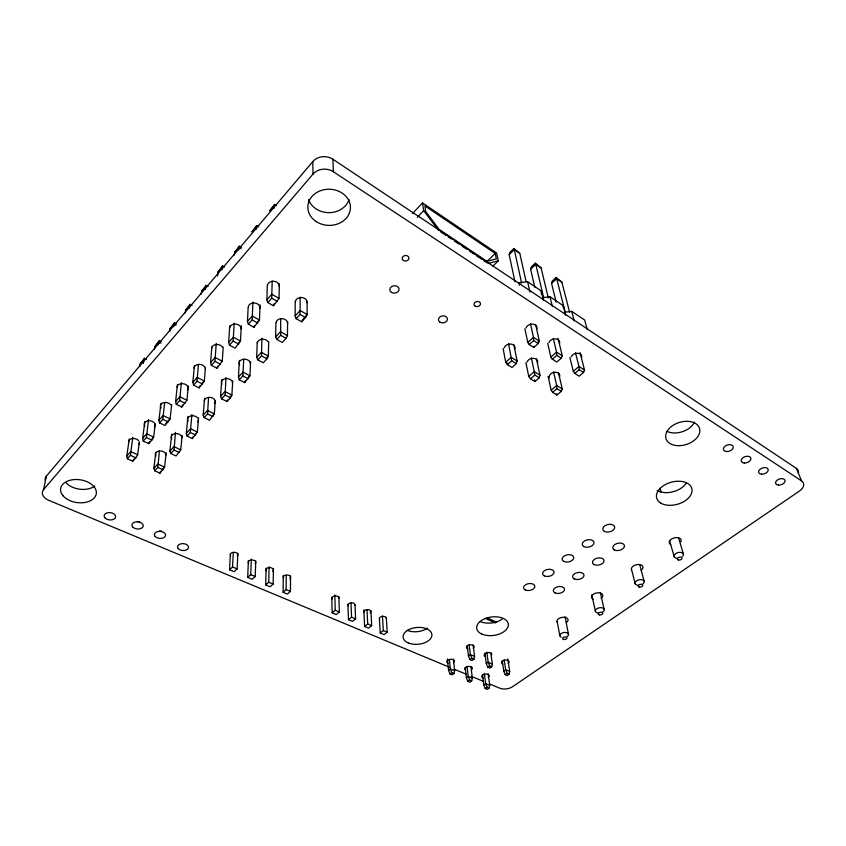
<?xml version="1.0" encoding="UTF-8"?>
<svg xmlns="http://www.w3.org/2000/svg" width="846" height="846" viewBox="0 0 846 846"><rect width="100%" height="100%" fill="white"/><g stroke="black" fill="none" stroke-linecap="round" stroke-linejoin="round"><path stroke-width="1.27" d="M563.256 307.902L563.256 305.67L549.995 296.766L542.603 297.623M166.197 452.822L164.589 467.077L160 473.157L154.733 470.767L157.864 467.404L159.397 451.034M307.066 301.335L307.161 314.532L305.554 317.567L301.62 321.766L296.142 318.656L295.148 315.928L295.201 301.388M283.273 575.428L283.072 592.242L287.397 594.061L290.442 591.396L290.548 575.893M275.923 323.003L275.606 336.994L276.854 339.405L282.3 342.419L286.117 338.337L287.45 335.629L287.608 321.649M283.072 592.242L286.117 589.577L286.255 575.343M280.703 319.037L280.661 335.302L276.854 339.405M266.13 568.078L265.697 584.956L270.107 586.807L273.142 584.11L273.459 568.544M267.315 285.282L266.86 299.801L267.801 302.54L273.448 305.744L279.053 298.395L279.349 283.896M265.697 584.956L268.732 582.249L269.102 566.672M296.142 318.656L300.066 314.426L300.15 297.316M272.2 281.073L271.703 298.204L267.801 302.54M274.157 208.137L274.506 204.478L276.557 205.758M268.711 342.059L268.309 356.103L266.955 358.82L263.254 362.775L257.819 359.867L256.645 357.456L257.247 342.112M248.386 560.486L247.719 577.416L252.203 579.298L255.228 576.56L255.756 560.93M261.869 338.305L261.52 355.891L257.819 359.867M260.05 304.793L259.468 320.052L253.969 327.275L248.343 324.177L247.455 321.438L248.153 307.436M247.719 577.416L250.733 574.656L251.315 559.026M248.343 324.177L252.129 319.968L252.922 302.075M250.575 361.654L249.94 375.761L244.674 382.635L239.281 379.822L242.876 375.952L243.69 359.307M256.19 229.34L256.634 225.607L258.675 226.844M241.311 325.731L240.476 341.054L235.061 348.161L229.478 345.168L233.147 341.086L234.194 323.14M230.376 554.109L229.541 569.792L234.12 571.706L237.123 568.924L237.874 553.252M223.238 347.103L222.244 361.21L216.925 368.19L211.363 365.303L214.937 361.337L216.227 343.37M229.541 569.792L232.544 566.989L233.285 552.607M239.281 379.822L238.445 377.083L239.365 360.396M205.43 368.137L204.33 381.017L199.106 387.88L193.575 385.089L197.033 381.239L198.44 364.531M198.577 417.829L197.34 432.042L192.328 438.588L187.019 436.05L190.318 432.496L191.873 414.54M232.735 380.933L231.878 395.082L230.482 397.8L226.992 401.543L221.61 398.826L220.552 396.383L221.726 379.653M238.72 249.951L239.249 246.165L241.29 247.36M188.33 386.051L186.924 400.264L181.784 407.011L176.296 404.314L179.659 400.57L181.404 382.561M225.945 377.422L225.11 395.071L221.61 398.826M229.478 345.168L228.642 342.429L229.731 325.795M234.384 255.058L234.564 252.425L239.249 246.165M171.675 404.642L170.078 418.886L165.023 425.538L159.556 422.915L162.834 419.288L164.632 402.559M155.252 424.089L153.634 437.065L151.846 440.089L148.663 443.611L143.228 441.083L146.411 437.551L148.558 419.521M215.286 400.962L214.334 413.853L209.512 420.219L204.172 417.586L203.167 415.143L204.573 398.36M221.916 269.705L222.53 265.93L224.56 267.093M139.41 441.76L137.644 454.757L135.846 457.771L132.748 461.186L127.344 458.744L130.443 455.307L132.769 437.287M211.363 365.303L210.58 362.553L211.828 347.146M217.602 275.955L217.919 272.105L222.53 265.93M208.539 397.567L207.566 413.937L204.172 417.586M205.367 289.226L206.064 285.409L208.084 286.53M193.575 385.089L192.835 382.339L194.443 365.588M201.274 294.07L201.517 291.489L206.064 285.409M187.019 436.05L186.321 433.311L187.949 416.496M171.717 434.199L169.877 451.045L170.786 453.509L176.074 455.962L180.737 449.797L182.165 435.563M175.492 432.38L174.001 450.051L170.786 453.509M189.261 308.24L190.033 304.37L192.031 305.459M176.296 404.314L175.598 401.564L177.438 384.75M185.263 312.946L185.549 310.355L190.033 304.37M173.631 326.683L174.466 322.77L176.465 323.828M159.556 422.915L158.911 420.176L160.962 403.32M169.739 331.272L170.057 328.671L174.466 322.77M154.733 470.767L153.877 468.303L155.759 452.737M158.339 344.724L159.249 340.769L161.237 341.795M143.228 441.083L142.625 438.334L144.888 421.445M154.543 349.197L154.892 346.585L159.249 340.769M143.27 363.505L144.412 358.313L146.39 359.307M127.344 458.744L126.784 456.005L129.237 439.095M139.749 366.593L140.119 364.044L144.412 358.313M502.249 660.715L503.751 671.068L505.231 674.664L507.272 675.531L509.176 674.22L509.715 671.491L507.843 658.96M449.353 667.187L48.857 500.377A12.066 7.635 8.7 0 1 43.601 489.57L46.414 476.087L312.798 161.575A14.287 12.447 3.4 0 1 332.901 159.238L796.435 468.42M482.506 674.949L483.796 684.953L485.234 688.528L487.264 689.374L489.115 688.094L489.718 685.366L488.163 673.765M484.895 653.186L486.291 663.592L487.761 667.219L489.845 668.107L491.738 666.764L492.34 664.036L490.775 652.7M465.184 667.674L466.368 677.731L467.785 681.337L469.858 682.193L471.708 680.882L472.364 678.143L470.936 666.489M467.193 645.509L468.462 655.967L469.911 659.616L472.036 660.525L473.94 659.161L474.595 656.422L473.168 645.033M226.992 401.543L227.415 399.862M447.365 658.992L448.57 670.36L449.966 673.976L452.092 674.854L453.942 673.532L454.651 670.783L453.35 659.066M525.926 362.68L528.761 376.438L530.505 378.807L534.979 381.546L539.293 377.792L539.981 375.148L536.459 358.905M556.192 302.17L551.55 283.41L552.163 281.179L556.171 277.467L561.881 282.215L569.612 312.195M301.62 321.766L303.82 318.117M503.116 348.51L505.697 362.278L507.42 364.637L512.02 367.46L516.324 363.611L517.075 360.967L513.85 344.713M534.788 287.206L530.643 269.187L531.299 266.945L535.307 263.159L541.102 267.971L548.314 297.929M514.897 281.581L509.176 254.583L509.895 252.341L513.892 248.47L519.782 253.356L526.075 281.612M160 473.157L160.592 471.359M273.448 305.744L274.062 303.915M244.674 382.635L245.34 380.679M253.969 327.275L254.625 325.403M192.328 438.588L193.11 436.568M569.908 357.604L573.302 371.309L574.804 373.446L579.15 376.195L583.592 372.43L584.533 370.019L580.039 352.602M216.925 368.19L217.676 366.255M548.113 376.47L551.19 390.207L552.607 392.364L556.964 395.029L561.279 391.36L562.252 388.938L558.466 372.716M199.106 387.88L199.899 385.924M547.711 343.36L550.862 357.075L552.332 359.201L556.805 362.035L561.247 358.175L562.252 355.764L558.053 338.337M181.784 407.011L182.62 405.023M148.663 443.611L149.562 441.57M524.88 328.713L527.788 342.429L529.215 344.544L533.815 347.463L538.257 343.508L539.336 341.097L535.719 324.906M132.748 461.186L133.679 459.135M256.634 225.607L251.865 231.973L256.306 226.728M274.506 204.478L269.663 210.94L274.231 205.546M140.119 364.044L143.809 359.687M154.892 346.585L158.678 342.112L160.803 343.212M170.057 328.671L173.938 324.081L176.063 325.213M185.549 310.355L189.536 305.649M201.517 291.489L205.61 286.646M217.919 272.105L222.117 267.135M234.564 252.425L238.879 247.328L241.057 248.608M43.601 489.57L312.988 174.107L312.798 161.575M126.784 456.005L130.739 451.595L137.644 454.757M142.625 438.334L146.686 433.808L153.634 437.065L152.005 438.873M158.911 420.176L163.088 415.513L170.078 418.886L165.89 423.518M175.598 401.564L179.902 396.774L186.924 400.264M192.835 382.339L197.255 377.411L204.33 381.017L202.554 382.984M210.58 362.553L215.138 357.477L222.244 361.21M228.642 342.429L233.327 337.194L240.476 341.054L238.117 343.656M247.455 321.438L252.288 316.044L259.468 320.052L257.861 321.829M266.86 299.801L271.841 294.249L279.053 298.395M153.877 468.303L157.864 463.999L164.589 467.077L162.992 468.79M169.877 451.045L173.98 446.625L180.737 449.797M186.321 433.311L190.54 428.763L197.34 432.042L195.648 433.85M203.167 415.143L207.503 410.469L214.334 413.853L212.6 415.714M220.552 396.383L225.015 391.571L231.878 395.082L230.091 396.996M238.445 377.083L243.035 372.134L249.94 375.761L248.407 377.401M256.645 357.456L261.372 352.359L268.309 356.103L266.733 357.795M275.606 336.994L280.481 331.748L287.45 335.629M295.148 315.928L300.161 310.514L307.161 314.532L305.491 316.33M412.541 213.509L422.503 202.934L496.644 253.07L498.336 260.832L492.869 266.13M417.342 217.316L423.666 210.633L422.503 202.934M486.788 261.689L495.238 253.44L424.904 205.938L425.633 211.415L439.137 229.403L486.936 261.319L496.327 258.961L495.238 253.44M509.176 254.583L514.315 249.612L513.892 248.47M530.643 269.187L535.782 264.322L535.307 263.159M551.55 283.41L556.7 278.662L556.171 277.467M527.788 342.429L533.456 337.332L530.463 323.637M529.215 344.544L533.646 340.568L533.456 337.332L539.336 341.097L537.443 342.778M507.42 364.637L511.735 360.777L508.541 343.571M528.761 376.438L534.27 371.606L531.351 357.858M550.862 357.075L556.531 352.105L553.295 338.411M552.332 359.201L556.774 355.32L556.531 352.105L562.252 355.764M530.505 378.807L534.82 375.032L534.27 371.606L539.981 375.148M551.19 390.207L556.7 385.501L553.548 371.764M573.302 371.309L578.971 366.466L575.502 352.771M552.607 392.364L556.932 388.684L556.7 385.501L562.252 388.938M574.804 373.446L579.246 369.66L578.971 366.466L584.533 370.019M338.886 596.663L339.341 612.018L336.264 614.556L332.15 612.832L335.238 610.283L334.826 594.918M355.013 604.848L355.584 618.87L352.496 621.366L348.467 619.674L351.555 617.168L351.016 603.135M370.876 610.41L371.68 625.649L368.581 628.113L364.615 626.452L367.714 623.978L367.016 609.998M386.305 617.707L387.235 632.205L384.126 634.637L380.235 633.009L383.333 630.566L382.445 616.057M448.57 670.36L450.41 669.027L454.651 670.783M468.462 655.967L470.355 654.603L474.595 656.422M449.966 673.976L451.817 672.655L453.942 673.532M469.911 659.616L471.814 658.251L473.94 659.161M466.368 677.731L468.208 676.419L472.364 678.143M486.291 663.592L488.184 662.249L492.34 664.036M467.785 681.337L469.636 680.025L471.708 680.882M487.761 667.219L489.654 665.876L491.738 666.764M483.796 684.953L485.646 683.674L489.718 685.366M503.751 671.068L505.644 669.746L509.715 671.491M485.234 688.528L487.085 687.248L489.115 688.094M505.231 674.664L507.135 673.342L509.176 674.22M488.079 263.444L498.336 260.832M543.502 300.404L541.26 290.908L527.629 281.75L518.894 282.754L519.423 285.218M564.472 312.227L571.759 311.381L584.671 320.052L587.24 329.559M454.228 669.218L466.4 674.283M471.264 676.314L483.436 681.379M489.527 683.917L500.483 688.485A9.084 4.949 -7.6 0 0 512.496 686.772L799.343 491.124A11.188 6.715 -18.6 0 0 801.574 480.919L796.414 468.398A11.072 6.736 -18.9 0 1 798.413 473.168M232.544 566.989L237.123 568.924M250.733 574.656L255.228 576.56M268.732 582.249L273.142 584.11M286.117 589.577L290.442 591.396M335.238 610.283L339.341 612.018M351.555 617.168L355.584 618.87M367.714 623.978L371.68 625.649M383.333 630.566L387.235 632.205M130.443 455.307L135.846 457.771M487.148 617.855L496.75 622.222M485.181 618.352L495.322 622.952M157.864 467.404L163.13 469.805M174.001 450.051L179.289 452.525M146.411 437.551L151.846 440.089M162.834 419.288L168.301 421.911M190.318 432.496L195.638 435.055M207.566 413.937L212.917 416.581M179.659 400.57L185.158 403.288M225.11 395.071L230.482 397.8M197.033 381.239L202.575 384.052M214.937 361.337L220.499 364.245M242.876 375.952L248.28 378.786M261.52 355.891L266.955 358.82M233.147 341.086L238.741 344.1M280.661 335.302L286.117 338.337M252.129 319.968L257.755 323.087M271.703 298.204L277.361 301.43M300.066 314.426L305.554 317.567M507.663 363.473L505.697 362.278L511.206 357.329L517.075 360.967M511.735 360.777L516.324 363.611M534.82 375.032L539.293 377.792M556.932 388.684L561.279 391.36M533.646 340.568L538.257 343.508M556.774 355.32L561.247 358.175M579.246 369.66L583.592 372.43M312.988 174.107A14.488 12.51 2.9 0 1 333.366 171.727L801.574 480.919M440.629 231.815L446.022 235.41M448.179 236.848L451.415 239.006M454.651 241.163L458.955 244.039M462.191 246.197L466.506 249.073M469.742 251.23L474.056 254.096M476.213 255.534L481.607 259.13M483.764 260.568L487 262.725M519.782 253.356L514.315 249.612L521.601 282.998M541.102 267.971L535.782 264.322L543.682 297.75M561.881 282.215L556.7 278.662L565.255 312.375M423.666 210.633L438.471 230.376M507.135 673.342L505.644 669.746L504.174 659.7M489.654 665.876L488.184 662.249L486.82 652.16M487.085 687.248L485.646 683.674L484.293 673.342M471.814 658.251L470.355 654.603L469.107 644.462M469.636 680.025L468.208 676.419L466.971 666.045M451.817 672.655L450.41 669.027L449.427 659.901M534.471 379.939L534.979 381.546M678.651 538.088L683.399 554.045M660.049 488.375L661.16 492.139M669.556 540.636L674.188 556.594M639.946 565.297L644.113 581.213M571.759 311.381L574.233 320.888M631.423 568.967L635.166 583.677M563.256 305.67L565.667 315.188M549.995 296.766L552.301 306.273M600.353 592.549L604.129 609.183M527.629 281.75L529.934 292.039M591.798 594.897L595.457 611.531M565.033 616.692L568.533 634.521M557.154 621.493L559.819 635.515M556.742 393.623L556.964 395.029M533.667 346.151L533.815 347.463M379.378 618.5L380.235 633.009M363.833 609.934L364.615 626.452M332.901 159.238L333.366 171.727M347.918 604.372L348.467 619.674M331.78 597.477L332.15 612.832M541.26 290.908L541.324 294.334M45.208 480.38A11.929 7.635 9 0 1 46.414 476.087M94.773 486.09A17.808 11.516 8.3 0 1 65.956 482.706M349.07 199.413A21.023 17.999 2.1 0 1 329.105 212.653A21.023 17.999 2.1 0 1 308.6 199.635M427.346 628.092A14.34 8.46 -5.2 0 1 407.338 630.365M694.503 422.133A17.354 11.58 -17.3 0 1 666.838 431.27M502.249 619.05A15.799 9.327 -7.6 0 1 480.211 621.556M686.434 482.876A18.009 11.474 -15.5 0 1 657.194 490.49M557.154 622.074A5.615 3.236 -9.8 0 1 560.168 617.908A5.615 3.236 -9.8 0 1 567.074 618.215A5.615 3.236 -9.8 0 1 566.439 622.487M593.057 599.169A5.753 3.373 -11.1 0 1 593.215 594.315A5.753 3.373 -11.1 0 1 601.263 593.406A5.753 3.373 -11.1 0 1 601.072 598.259M631.497 569.749A5.922 3.532 -12.7 0 1 634.965 565.16A5.922 3.532 -12.7 0 1 642.125 565.54A5.922 3.532 -12.7 0 1 641.109 570.257M670.709 544.623A6.091 3.67 -14.3 0 1 670.571 539.822A6.091 3.67 -14.3 0 1 678.122 537.707A6.091 3.67 -14.3 0 1 680.861 541.789M549.34 377.866A5.393 3.902 -13.5 0 1 554.447 372.293A5.393 3.902 -13.5 0 1 559.618 376.692M527.1 361.993A5.457 4.019 -12.8 0 1 533.636 358.355A5.457 4.019 -12.8 0 1 537.57 362.892M504.258 347.78A5.52 4.135 -11.8 0 1 510.836 344.058A5.52 4.135 -11.8 0 1 514.918 348.721M526.085 327.941A5.615 4.251 -13.6 0 1 532.811 324.113A5.615 4.251 -13.6 0 1 536.861 328.914M548.948 342.63A5.552 4.124 -14.4 0 1 555.632 338.886A5.552 4.124 -14.4 0 1 559.534 343.571M571.177 356.917A5.488 3.997 -15.1 0 1 577.829 353.268A5.488 3.997 -15.1 0 1 581.583 357.826M283.569 578.273A3.67 2.263 -0.6 0 1 284.795 575.449A3.67 2.263 -0.6 0 1 289.491 575.682A3.67 2.263 -0.6 0 1 289.892 578.579M266.268 570.891A3.701 2.305 0 0 1 267.463 568.015A3.701 2.305 0 0 1 272.211 568.258A3.701 2.305 0 0 1 272.655 571.209M248.65 563.362A3.744 2.337 0.7 0 1 249.803 560.443A3.744 2.337 0.7 0 1 254.604 560.687A3.744 2.337 0.7 0 1 255.111 563.69M230.694 555.695A3.796 2.379 1.5 0 1 231.804 552.734A3.796 2.379 1.5 0 1 236.679 552.977A3.796 2.379 1.5 0 1 237.24 556.034M379.653 619.304A3.458 2.052 -4.1 0 1 382.466 616.374A3.458 2.052 -4.1 0 1 386.273 618.553M364.076 612.652A3.49 2.083 -3.6 0 1 365.451 610.04A3.49 2.083 -3.6 0 1 369.892 610.23A3.49 2.083 -3.6 0 1 370.04 612.916M348.224 605.884A3.521 2.126 -3 0 1 351.005 602.87A3.521 2.126 -3 0 1 354.96 605.123M332.097 599A3.553 2.157 -2.5 0 1 334.857 595.933A3.553 2.157 -2.5 0 1 338.886 598.228M295.413 301.578A5.848 4.611 2.1 0 1 301.81 297.517A5.848 4.611 2.1 0 1 307.056 302.646M276.092 322.633A5.774 4.463 3 0 1 282.353 318.688A5.774 4.463 3 0 1 287.598 323.648M257.332 343.064A5.711 4.325 3.7 0 1 261.964 339.257A5.711 4.325 3.7 0 1 268.171 341.816M239.693 365.06A5.636 4.188 4.3 0 1 243.627 359.212A5.636 4.188 4.3 0 1 250.353 363.833M222.012 384.296A5.573 4.061 4.8 0 1 225.808 378.606A5.573 4.061 4.8 0 1 232.513 383.079M204.256 400.888A5.51 3.944 5.2 0 1 211.394 397.599A5.51 3.944 5.2 0 1 214.387 403.627M188.098 421.16A5.446 3.818 5.6 0 1 190.318 416.073A5.446 3.818 5.6 0 1 197.678 418.019M198.313 419.986A5.446 3.818 5.6 0 1 197.488 421.837M171.833 438.852A5.383 3.712 5.8 0 1 175.259 433.617A5.383 3.712 5.8 0 1 181.901 437.689M155.992 456.057A5.33 3.606 6.1 0 1 159.323 450.971A5.33 3.606 6.1 0 1 165.932 454.915M128.518 441.845A5.425 3.68 7.4 0 1 132.515 438.535A5.425 3.68 7.4 0 1 138.607 440.681M139.336 442.585A5.425 3.68 7.4 0 1 138.607 444.383M144.941 426.13A5.488 3.786 7.3 0 1 146.199 421.393A5.488 3.786 7.3 0 1 153.232 421.89A5.488 3.786 7.3 0 1 154.395 426.796M161.057 408.026A5.552 3.902 7.1 0 1 163.193 402.812A5.552 3.902 7.1 0 1 170.723 404.822M177.004 387.257A5.615 4.029 6.8 0 1 184.195 383.894A5.615 4.029 6.8 0 1 187.368 390.08M194.009 368.126A5.679 4.156 6.6 0 1 199.878 364.404A5.679 4.156 6.6 0 1 205.324 369.025M211.574 348.351A5.742 4.293 6.2 0 1 216.079 344.555A5.742 4.293 6.2 0 1 222.403 347.103M229.647 327.994A5.816 4.431 5.8 0 1 235.78 324.071A5.816 4.431 5.8 0 1 241.237 328.999M248.269 307.035A5.89 4.579 5.2 0 1 254.551 302.984A5.89 4.579 5.2 0 1 259.997 308.092M267.463 285.43A5.964 4.727 4.5 0 1 273.882 281.274A5.964 4.727 4.5 0 1 279.328 286.551M467.743 648.935A3.881 2.221 -6.8 0 1 467.426 645.805A3.881 2.221 -6.8 0 1 472.882 645.191A3.881 2.221 -6.8 0 1 473.189 648.311M502.767 664.057A3.807 2.126 -7.8 0 1 502.566 661.043A3.807 2.126 -7.8 0 1 507.917 660.44A3.807 2.126 -7.8 0 1 508.108 663.444M448.02 663.296A3.828 2.157 -6.2 0 1 447.64 660.261A3.828 2.157 -6.2 0 1 453.022 659.647A3.828 2.157 -6.2 0 1 453.393 662.682M482.992 677.932A3.754 2.073 -7.1 0 1 482.728 675.002A3.754 2.073 -7.1 0 1 488.005 674.41A3.754 2.073 -7.1 0 1 488.258 677.329M485.435 656.57A3.849 2.168 -7.3 0 1 484.779 653.842A3.849 2.168 -7.3 0 1 489.464 652.583A3.849 2.168 -7.3 0 1 491.738 654.878M465.036 669.556A3.796 2.115 -6.7 0 1 466.812 666.86A3.796 2.115 -6.7 0 1 471.571 667.029A3.796 2.115 -6.7 0 1 471.434 669.778M139.4 521.622A3.976 2.527 5.4 0 1 137.348 521.506M161.639 531.066A3.913 2.485 4.5 0 1 159.619 530.96M677.255 558.297A4.78 2.845 -14.1 0 1 674.516 554.807A4.78 2.845 -14.1 0 1 681.083 552.417A4.78 2.845 -14.1 0 1 682.669 556.33M636.255 584.787A4.653 2.728 -12.5 0 1 636.562 580.832A4.653 2.728 -12.5 0 1 643.023 580.092A4.653 2.728 -12.5 0 1 642.706 584.057M638.244 585.273A4.653 2.728 -12.5 0 1 637.165 585.125M596.567 612.589A4.516 2.612 -11 0 1 596.705 608.834A4.516 2.612 -11 0 1 603.018 608.115A4.516 2.612 -11 0 1 602.86 611.87M598.534 613.043A4.516 2.612 -11 0 1 597.477 612.906M561.099 637.154A4.399 2.506 -9.7 0 1 561.099 633.58A4.399 2.506 -9.7 0 1 567.264 632.882A4.399 2.506 -9.7 0 1 567.254 636.456M63.207 495.968A18.009 11.506 8 0 0 94.202 497.987A18.009 11.506 8 0 0 77.991 479.555A18.009 11.506 8 0 0 63.207 495.968M316.193 221.567A21.309 18.073 1.7 0 0 350.265 209.819A21.309 18.073 1.7 0 0 320.93 190.561A21.309 18.073 1.7 0 0 316.193 221.567M408.163 642.886A14.467 8.418 -5.2 0 0 431.693 636.541A14.467 8.418 -5.2 0 0 412.626 628.229A14.467 8.418 -5.2 0 0 408.163 642.886M676.916 445.609A17.544 11.569 -17.1 0 0 699.589 428.594A17.544 11.569 -17.1 0 0 671.735 426.247A17.544 11.569 -17.1 0 0 676.916 445.609M132.621 526.942A5.711 3.606 5.3 0 0 142.488 527.502A5.711 3.606 5.3 0 0 137.581 521.802A5.711 3.606 5.3 0 0 132.621 526.942M155.104 536.396A5.626 3.543 4.4 0 0 164.822 536.935A5.626 3.543 4.4 0 0 160.095 531.351A5.626 3.543 4.4 0 0 155.104 536.396M403.415 260.473A3.384 2.771 -6 0 0 408.893 258.601A3.384 2.771 -6 0 0 404.377 255.704A3.384 2.771 -6 0 0 403.415 260.473M475.114 306.093A3.257 2.538 -10.8 0 0 480.433 304.338A3.257 2.538 -10.8 0 0 476.277 301.673A3.257 2.538 -10.8 0 0 475.114 306.093M391.518 292.409A4.632 3.701 -4.9 0 0 399.005 289.892A4.632 3.701 -4.9 0 0 392.787 286.033A4.632 3.701 -4.9 0 0 391.518 292.409M440.005 322.178A4.505 3.5 -8.2 0 0 447.344 319.767A4.505 3.5 -8.2 0 0 441.464 316.118A4.505 3.5 -8.2 0 0 440.005 322.178M604.393 531.404A6.059 3.786 -12.5 0 0 614.471 528.549A6.059 3.786 -12.5 0 0 607.396 524.636A6.059 3.786 -12.5 0 0 604.393 531.404M583.867 546.579A5.975 3.701 -11.6 0 0 593.786 543.788A5.975 3.701 -11.6 0 0 586.712 539.991A5.975 3.701 -11.6 0 0 583.867 546.579M563.796 561.427A5.89 3.617 -10.7 0 0 573.556 558.698A5.89 3.617 -10.7 0 0 566.471 555.008A5.89 3.617 -10.7 0 0 563.796 561.427M544.285 575.851A5.806 3.532 -9.9 0 0 553.887 573.176A5.806 3.532 -9.9 0 0 546.802 569.612A5.806 3.532 -9.9 0 0 544.285 575.851M525.25 589.926A5.721 3.447 -9.1 0 0 534.704 587.314A5.721 3.447 -9.1 0 0 527.629 583.846A5.721 3.447 -9.1 0 0 525.25 589.926M614.312 549.9A5.954 3.638 -12.5 0 0 624.221 547.129A5.954 3.638 -12.5 0 0 617.326 543.375A5.954 3.638 -12.5 0 0 614.312 549.9M594.061 564.557A5.859 3.553 -11.6 0 0 603.811 561.85A5.859 3.553 -11.6 0 0 596.906 558.201A5.859 3.553 -11.6 0 0 594.061 564.557M574.233 578.907A5.774 3.479 -10.8 0 0 583.825 576.253A5.774 3.479 -10.8 0 0 576.919 572.721A5.774 3.479 -10.8 0 0 574.233 578.907M554.955 592.856A5.7 3.395 -10 0 0 564.398 590.254A5.7 3.395 -10 0 0 557.493 586.828A5.7 3.395 -10 0 0 554.955 592.856M481.681 633.992A15.947 9.285 -7.6 0 0 507.949 626.96A15.947 9.285 -7.6 0 0 487.878 617.686A15.947 9.285 -7.6 0 0 481.681 633.992M660.673 503.032A18.2 11.453 -15.3 0 0 691.023 494.508A18.2 11.453 -15.3 0 0 671.037 482.273A18.2 11.453 -15.3 0 0 660.673 503.032M778.447 485.096A4.949 2.993 -18.5 0 0 785.067 480.517A4.949 2.993 -18.5 0 0 777.432 479.978A4.949 2.993 -18.5 0 0 778.447 485.096M761.569 474.183A4.991 3.077 -18.4 0 0 768.2 469.509A4.991 3.077 -18.4 0 0 760.448 468.948A4.991 3.077 -18.4 0 0 761.569 474.183M744.269 463.005A5.044 3.162 -18.2 0 0 750.92 458.236A5.044 3.162 -18.2 0 0 743.052 457.644A5.044 3.162 -18.2 0 0 744.269 463.005M726.534 451.542A5.087 3.247 -18.1 0 0 733.196 446.667A5.087 3.247 -18.1 0 0 725.212 446.054A5.087 3.247 -18.1 0 0 726.534 451.542M104.925 517.815A5.806 3.67 6.4 0 0 114.95 518.397A5.806 3.67 6.4 0 0 109.821 512.57A5.806 3.67 6.4 0 0 104.925 517.815M178.189 548.546A5.52 3.458 3.4 0 0 187.749 549.065A5.52 3.458 3.4 0 0 183.212 543.618A5.52 3.458 3.4 0 0 178.189 548.546M639.227 587.029A2.327 1.364 -12.5 0 0 642.77 585.432A2.327 1.364 -12.5 0 0 639.428 584.607A2.327 1.364 -12.5 0 0 639.227 587.029M678.418 559.978A2.401 1.417 -14.1 0 0 682.088 558.307A2.401 1.417 -14.1 0 0 678.725 557.429A2.401 1.417 -14.1 0 0 678.418 559.978M563.7 639.46A2.21 1.248 -9.7 0 0 566.979 637.99A2.21 1.248 -9.7 0 0 563.711 637.271A2.21 1.248 -9.7 0 0 563.7 639.46M599.338 614.862A2.263 1.301 -11 0 0 602.743 613.339A2.263 1.301 -11 0 0 599.444 612.567A2.263 1.301 -11 0 0 599.338 614.862"/></g></svg>
